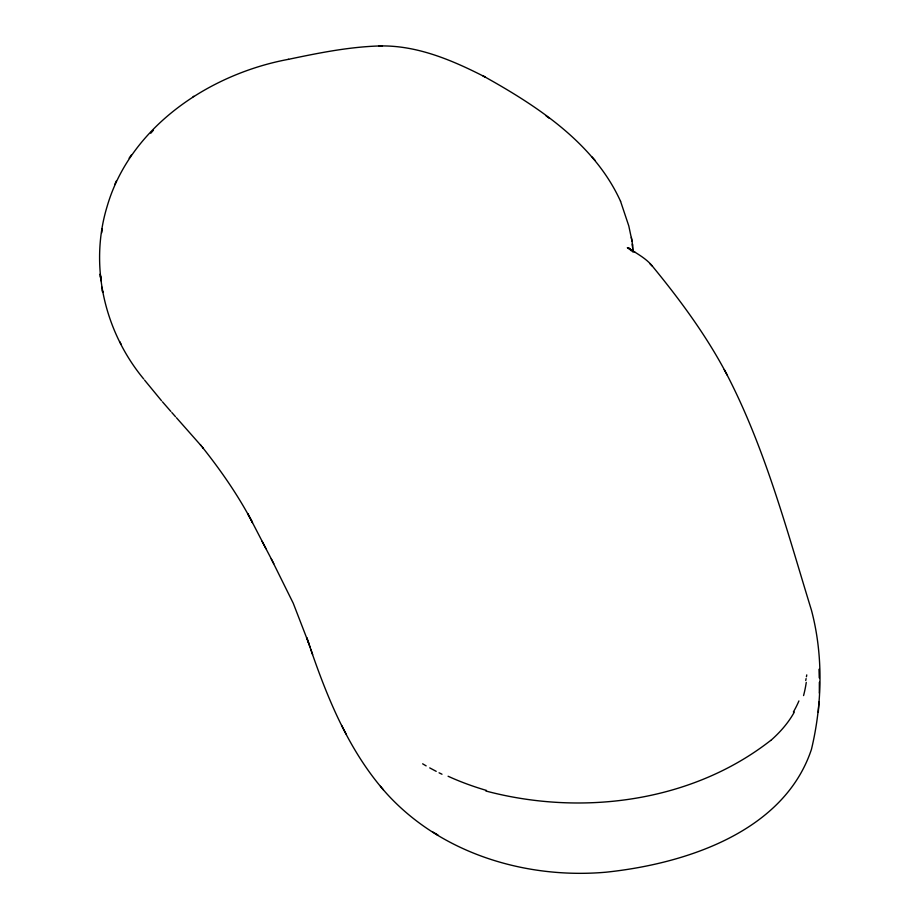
<?xml version="1.0" encoding="UTF-8"?>
<svg xmlns="http://www.w3.org/2000/svg" width="919" height="919" viewBox="0 0 919 919"><rect width="100%" height="100%" fill="white"/><g stroke="black" fill="none" stroke-linecap="round" stroke-linejoin="round"><path stroke-width="1.38" d="M630.227 249.118L628.653 248.153L631.146 250.692L630.043 249.083L627.332 247.751L630.158 249.095L628.975 248.36C637.235 253.874 647.033 258.836 653.294 267.28C680.508 300.524 706.194 335.378 726.32 373.447C765.205 448.081 786.767 530.068 811.431 610.136C823.413 655.27 822.264 704.149 811.454 749.33C783.884 832.35 684.655 863.929 605.989 872.2C526.265 879.207 441.407 853.82 386.692 793.614C347.164 749.49 325.383 693.179 306.82 637.775L309.979 646.919M819.334 693.075L819.357 682.254M818.301 712.305L819.001 702.024M288.566 59.31C209.842 73.853 130.372 126.466 107.167 206.293C88.994 265.568 104.433 331.61 143.72 378.996M101.676 232.863L102.308 228.682M806.434 676.763L806.756 674.902M805.722 680.497L806.089 678.624M114.726 184.616L116.322 180.986M129.119 158.183L131.383 154.966M151.624 132.072L150.647 133.048L153.416 130.28M770.673 740.438C691.593 802.31 581.44 816.394 485.852 790.995M193.082 96.725L193.806 96.265M288.129 59.402C317.56 53.222 347.244 47.179 377.376 46.03C415.618 44.514 451.815 59.953 485.175 77.035L482.82 75.817M379.926 45.984L379.007 45.984L382.453 45.961M439.075 772.81L441.993 774.235M484.083 76.472C537.787 106.386 594.317 143.433 620.566 201.33M632.996 251.174L632.134 250.726L634.926 252.22M436.203 771.351L429.724 767.893M422.648 763.815L426.14 765.872M435.181 833.464L437.938 835.13L432.792 832.005M549.309 118.321L545.978 115.771M652.076 265.982L649.825 263.615M176.437 417.731L201.1 445.658M175.518 416.709L171.796 412.505M595.03 160.32L592.146 157.011M170.854 411.436L162.445 401.798M161.514 400.718L144.559 380.098M383.441 789.88L380.443 786.296M200.434 444.842L203.156 448.15L202.433 447.277C221.18 470.896 238.492 495.835 252.484 522.589L247.716 513.583L249.52 517.006M630.491 249.348L631.56 250.703L630.606 249.486M724.229 369.564L727.193 375.09M250.577 518.971L265.97 548.677M119.711 341.581L121.205 344.407M262.099 541.314L273.782 563.657M271.254 558.844L293.241 603.232L308.669 643.139M341.696 725.47L346.164 734.143M620.509 201.169L628.791 225.925L632.169 241.869L632.915 251.22M310.794 649.182L312.621 654.512M632.042 241.123L631.364 237.424M101.825 287.107L102.296 290.036M100.711 278.48L100.952 280.743L100.458 276.217M100.722 278.641L100.251 273.965L100.837 279.698M632.433 243.857L632.961 252.139M632.479 244.58L632.525 245.258M819.013 669.273L819.254 677.9M794.315 712.087A187.269 104.295 -4.5 0 1 770.765 740.473M806.262 682.403A350.484 200.56 0.3 0 1 803.562 695.58M798.91 700.933A232.576 129.499 -4.4 0 1 793.384 711.961M486.484 790.443A244.592 128.993 -2.1 0 1 448.093 776.245M102.698 292.311L102.388 290.588L102.698 292.311"/></g></svg>
